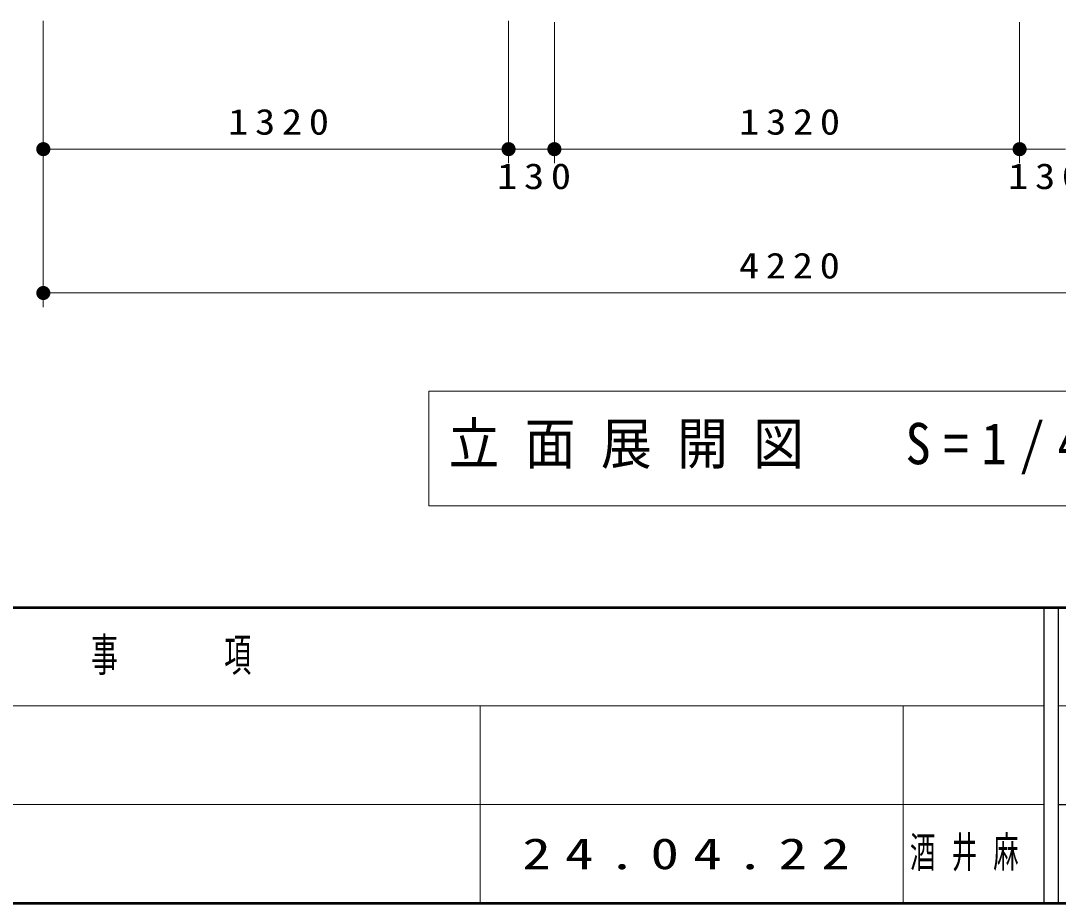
# Model space of a CAD drawing. Units: millimetres on the paper, scale 1:40. Extents: x -385 to 0, y 0 to 267.
# Drawn here: x -316.1 to -242.5, y 0 to 62.6 of the extents above; entities that cross this region are included whole.
import ezdxf

# ---------------------------------------------------------------- set-up
doc = ezdxf.new("R2010")
doc.units = ezdxf.units.MM
doc.layers.add('LY_1', color=7, linetype='Continuous', lineweight=13)
doc.styles.add('ＭＳ ゴシック', font='')
doc.styles.get('ＭＳ ゴシック').set_extended_font_data('MS Gothic')

# ---------------------------------------------------------------- blocks, each defined once
blk = doc.blocks.new('filled_dot')
at = {"color": 0, "linetype": 'Continuous', "lineweight": -2, "const_width": 1.25}
blk.add_lwpolyline([(-0.625, 0, 1), (0.625, 0, 1)], format="xyb", close=True, dxfattribs=at)

msp = doc.modelspace()

# ---------------------------------------------------------------- linework, layer by layer
at = {"layer": 'LY_1'}
for p, q in [((-314.479, 62.629), (-314.479, 42.308)), ((-314.479, 62.629), (-314.479, 52.516)), ((-281.479, 62.629), (-281.479, 52.516)), ((-278.229, 62.516), (-278.229, 52.516)), ((-245.229, 62.516), (-245.229, 52.516)), ((-281.479, 53.516), (-314.479, 53.516)), ((-278.229, 53.516), (-281.479, 53.516)), ((-245.229, 53.516), (-278.229, 53.516)), ((-241.979, 53.516), (-245.229, 53.516)), ((-208.979, 43.308), (-314.479, 43.308)), ((-287.129, 36.333), (-287.129, 28.2)), ((-236.329, 36.333), (-287.129, 36.333)), ((-287.129, 28.2), (-236.329, 28.2)), ((-385, 14), (-243.5, 14)), ((-283.5, 14), (-283.5, 0)), ((-253.5, 14), (-253.5, 0)), ((-242.5, 14), (-187.5, 14)), ((-385, 7), (-243.5, 7))]:
    msp.add_line(p, q, dxfattribs=at)
at = {"layer": 'LY_1', "lineweight": 50}
for p, q in [((-385, 21), (0, 21)), ((-385, 0), (0, 0))]:
    msp.add_line(p, q, dxfattribs=at)
at = {"layer": 'LY_1', "lineweight": 25}
for p, q in [((-243.5, 21), (-243.5, 0)), ((-242.5, 21), (-242.5, 0)), ((-242.5, 7), (0, 7))]:
    msp.add_line(p, q, dxfattribs=at)

# ---------------------------------------------------------------- block references
at = {"layer": 'LY_1', "xscale": 0.4, "yscale": 0.4}
for p in [(-314.479, 53.516), (-281.479, 53.516), (-278.229, 53.516), (-245.229, 53.516), (-314.479, 43.308)]:
    msp.add_blockref('filled_dot', p, dxfattribs=at)
at = {"layer": 'LY_1', "xscale": 0.4, "yscale": 0.4, "rotation": 180}
for p in [(-281.479, 53.516), (-278.229, 53.516), (-245.229, 53.516)]:
    msp.add_blockref('filled_dot', p, dxfattribs=at)

# ---------------------------------------------------------------- texts
at = {"layer": 'LY_1', "style": 'ＭＳ ゴシック'}
for s, insert, char_height, attachment_point in [('\\T1.33;\\W1.15;1320', (-297.555, 54.516), 1.833, 8), ('\\T1.33;\\W1.15;1320', (-261.305, 54.516), 1.833, 8), ('\\T1.33;\\W1.15;130', (-279.433, 52.516), 1.833, 2), ('\\T1.33;\\W1.15;130', (-243.183, 52.516), 1.833, 2), ('\\T1.33;\\W1.15;4220', (-261.319, 44.308), 1.833, 8), ('\\T1.5;\\W0.9;立面展開図\u3000S=1/40', (-285.729, 32.266), 2.933, 4), ('\\T1.64;\\W0.6;改\u3000\u3000訂\u3000\u3000事\u3000\u3000項', (-314.25, 17.5), 2.346, 5), ('\\T1.5;\\W1.35;24.04.22', (-280.5, 3.5), 2.199, 4), ('\\T1.64;\\W0.6;酒井麻', (-253, 3.5), 2.199, 4)]:
    msp.add_mtext(s, dxfattribs=dict(at, insert=insert, char_height=char_height, attachment_point=attachment_point))

doc.saveas('drawing.dxf')
